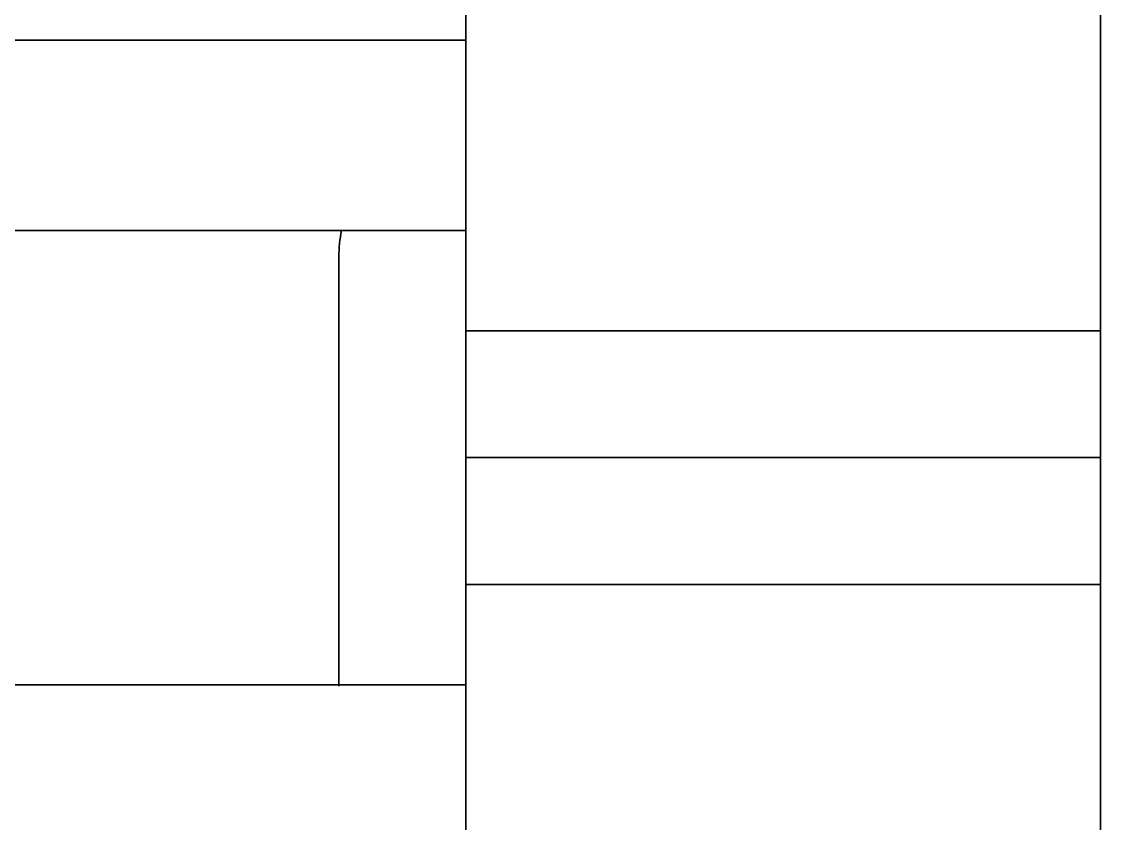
# Model space of a CAD drawing. Extents: x 146 to 1134, y 78 to 926.
# Drawn here: x 284.404 to 288.654, y 343.516 to 346.675 of the extents above; entities that cross this region are included whole.
import ezdxf

# ---------------------------------------------------------------- set-up
doc = ezdxf.new("R2010")
doc.units = 0

msp = doc.modelspace()

# ---------------------------------------------------------------- linework, layer by layer
at = {"color": 7, "lineweight": 35}
msp.add_line((288.6542, 350.7385), (288.6542, 329.0758), dxfattribs=at)
msp.add_line((288.6542, 350.7385), (288.6542, 329.0758), dxfattribs=at)
at = {"color": 7, "lineweight": 35, "ltscale": 0.009875}
for p, q in [((286.1542, 346.9972), (286.1542, 346.6022)), ((286.1542, 345.8522), (286.1542, 345.4572)), ((286.1542, 344.4572), (286.1542, 344.0622))]:
    msp.add_line(p, q, dxfattribs=at)
at = {"color": 7, "lineweight": 35, "ltscale": 0.0385}
for p, q in [((286.1542, 345.4572), (286.1542, 346.9972)), ((286.1542, 345.4572), (286.1542, 346.9972)), ((288.6542, 346.9972), (288.6542, 345.4572)), ((288.6542, 345.4572), (288.6542, 346.9972))]:
    msp.add_line(p, q, dxfattribs=at)
at = {"color": 7, "lineweight": 35, "ltscale": 0.1425}
for p, q in [((280.4542, 346.6022), (286.1542, 346.6022)), ((280.4542, 346.6022), (286.1542, 346.6022)), ((286.1542, 346.6022), (280.4542, 346.6022)), ((286.1542, 346.6022), (280.4542, 346.6022)), ((280.4542, 346.6022), (286.1542, 346.6022)), ((280.4542, 345.8522), (286.1542, 345.8522)), ((286.1542, 345.8522), (280.4542, 345.8522)), ((280.4542, 344.0622), (286.1542, 344.0622)), ((280.4542, 344.0622), (286.1542, 344.0622)), ((286.1542, 344.0622), (280.4542, 344.0622)), ((286.1542, 344.0622), (280.4542, 344.0622)), ((280.4542, 344.0622), (286.1542, 344.0622))]:
    msp.add_line(p, q, dxfattribs=at)
at = {"color": 7, "lineweight": 35, "ltscale": 0.01875}
for p, q in [((286.1542, 345.8522), (286.1542, 346.6022)), ((286.1542, 343.3122), (286.1542, 344.0622))]:
    msp.add_line(p, q, dxfattribs=at)
at = {"color": 7, "lineweight": 35, "ltscale": 0.044833}
msp.add_line((286.1542, 344.062), (286.1542, 345.8553), dxfattribs=at)
at = {"color": 7, "lineweight": 35, "ltscale": 0.033825}
msp.add_line((286.1542, 345.8522), (286.1542, 344.4992), dxfattribs=at)
at = {"color": 7, "lineweight": 35, "ltscale": 0.03125}
msp.add_line((285.6542, 344.4992), (285.6542, 345.7492), dxfattribs=at)
at = {"color": 7, "lineweight": 35, "ltscale": 0.002383}
msp.add_line((285.6542, 345.6538), (285.6542, 345.7492), dxfattribs=at)
at = {"color": 7, "lineweight": 35, "ltscale": 0.042233}
msp.add_line((285.6542, 345.7492), (285.6542, 344.0599), dxfattribs=at)
at = {"color": 7, "lineweight": 35, "ltscale": 0.006772}
msp.add_line((285.6542, 345.383), (285.6542, 345.6538), dxfattribs=at)
at = {"color": 7, "lineweight": 35, "ltscale": 0.0125}
for p, q in [((286.1542, 344.9572), (286.1542, 345.4572)), ((286.1542, 345.4572), (286.1542, 344.9572)), ((288.6542, 344.9572), (288.6542, 345.4572)), ((286.1542, 344.4572), (286.1542, 344.9572)), ((286.1542, 344.9572), (286.1542, 344.4572)), ((288.6542, 344.4572), (288.6542, 344.9572))]:
    msp.add_line(p, q, dxfattribs=at)
at = {"color": 7, "lineweight": 35, "ltscale": 0.0625}
for p, q in [((288.6542, 345.4572), (286.1542, 345.4572)), ((288.6542, 345.4572), (286.1542, 345.4572)), ((286.1542, 344.9572), (288.6542, 344.9572)), ((288.6542, 344.9572), (286.1542, 344.9572)), ((288.6542, 344.9572), (286.1542, 344.9572)), ((288.6542, 344.9572), (286.1542, 344.9572)), ((286.1542, 344.4572), (288.6542, 344.4572)), ((286.1542, 344.4572), (288.6542, 344.4572))]:
    msp.add_line(p, q, dxfattribs=at)
at = {"color": 7, "lineweight": 35, "ltscale": 0.004783}
for p, q in [((286.1542, 345.2658), (286.1542, 345.4572)), ((288.6542, 345.2658), (288.6542, 345.4572))]:
    msp.add_line(p, q, dxfattribs=at)
at = {"color": 7, "lineweight": 35, "ltscale": 0.010137}
msp.add_line((285.6542, 344.9775), (285.6542, 345.383), dxfattribs=at)
at = {"color": 7, "lineweight": 35, "ltscale": 0.004056}
for p, q in [((286.1542, 345.1036), (286.1542, 345.2658)), ((288.6542, 345.1036), (288.6542, 345.2658)), ((286.1542, 344.6485), (286.1542, 344.8107)), ((288.6542, 344.6485), (288.6542, 344.8107))]:
    msp.add_line(p, q, dxfattribs=at)
at = {"color": 7, "lineweight": 35, "ltscale": 0.002709}
for p, q in [((286.1542, 344.9952), (286.1542, 345.1036)), ((288.6542, 344.9952), (288.6542, 345.1036))]:
    msp.add_line(p, q, dxfattribs=at)
at = {"color": 7, "lineweight": 35, "ltscale": 0.000460815}
for p, q in [((285.6542, 345.0129), (285.6542, 344.9944)), ((285.6542, 344.9944), (285.6542, 345.0129)), ((285.6542, 345.0129), (285.6542, 344.9944))]:
    msp.add_line(p, q, dxfattribs=at)
at = {"color": 7, "lineweight": 35, "ltscale": 0.000706482}
for p, q in [((285.6542, 344.9846), (285.6542, 345.0129)), ((285.6542, 344.9208), (285.6542, 344.9491)), ((285.6542, 344.9491), (285.6542, 344.9208)), ((285.6542, 344.9208), (285.6542, 344.9491)), ((285.6542, 344.9491), (285.6542, 344.9208)), ((285.6542, 344.9208), (285.6542, 344.9491)), ((285.6542, 344.9491), (285.6542, 344.9208))]:
    msp.add_line(p, q, dxfattribs=at)
at = {"color": 7, "lineweight": 35, "ltscale": 0.004726}
msp.add_line((285.6542, 344.8239), (285.6542, 345.0129), dxfattribs=at)
at = {"color": 7, "lineweight": 35, "ltscale": 7.01904e-05}
msp.add_line((285.6542, 345.0129), (285.6542, 345.0101), dxfattribs=at)
at = {"color": 7, "lineweight": 35, "ltscale": 0.000465393}
msp.add_line((285.6542, 344.9943), (285.6542, 345.0129), dxfattribs=at)
at = {"color": 7, "lineweight": 35, "ltscale": 0.000605011}
for p, q in [((285.6542, 345.0129), (285.6542, 344.9887)), ((285.6542, 344.799), (285.6542, 344.7748))]:
    msp.add_line(p, q, dxfattribs=at)
at = {"color": 7, "lineweight": 35, "ltscale": 0.000177002}
msp.add_line((285.6542, 345.0129), (285.6542, 345.0058), dxfattribs=at)
at = {"color": 7, "lineweight": 35, "ltscale": 0.000428772}
msp.add_line((285.6542, 344.9957), (285.6542, 345.0129), dxfattribs=at)
at = {"color": 7, "lineweight": 35, "ltscale": 0.000106812}
for p, q in [((285.6542, 345.0129), (285.6542, 345.0086)), ((285.6542, 344.0814), (285.6542, 344.0856))]:
    msp.add_line(p, q, dxfattribs=at)
at = {"color": 7, "lineweight": 35, "ltscale": 0.000422668}
msp.add_line((285.6542, 344.996), (285.6542, 345.0129), dxfattribs=at)
at = {"color": 7, "lineweight": 35, "ltscale": 0.010649}
msp.add_line((285.6542, 345.0129), (285.6542, 344.5869), dxfattribs=at)
at = {"color": 7, "lineweight": 35, "ltscale": 0.000642395}
msp.add_line((285.6542, 345.0129), (285.6542, 344.9872), dxfattribs=at)
msp.add_line((285.6542, 345.0129), (285.6542, 344.9872), dxfattribs=at)
msp.add_line((285.6542, 345.0129), (285.6542, 344.9872), dxfattribs=at)
at = {"color": 7, "lineweight": 35, "ltscale": 0.00068512}
msp.add_line((285.6542, 344.9855), (285.6542, 345.0129), dxfattribs=at)
msp.add_line((285.6542, 344.9855), (285.6542, 345.0129), dxfattribs=at)
msp.add_line((285.6542, 344.9855), (285.6542, 345.0129), dxfattribs=at)
at = {"color": 7, "lineweight": 35, "ltscale": 0.000834656}
msp.add_line((285.6542, 344.9795), (285.6542, 345.0129), dxfattribs=at)
at = {"color": 7, "lineweight": 35, "ltscale": 0.000502777}
msp.add_line((285.6542, 345.0101), (285.6542, 344.99), dxfattribs=at)
at = {"color": 7, "lineweight": 35, "ltscale": 0.004709}
msp.add_line((285.6542, 345.0086), (285.6542, 344.8203), dxfattribs=at)
at = {"color": 7, "lineweight": 35, "ltscale": 0.012318}
msp.add_line((285.6542, 345.0058), (285.6542, 344.5131), dxfattribs=at)
at = {"color": 7, "lineweight": 35, "ltscale": 0.0003479}
msp.add_line((285.6542, 344.9821), (285.6542, 344.996), dxfattribs=at)
at = {"color": 7, "lineweight": 35, "ltscale": 0.000352478}
msp.add_line((285.6542, 344.9816), (285.6542, 344.9957), dxfattribs=at)
at = {"color": 7, "lineweight": 35, "ltscale": 0.004885}
msp.add_line((285.6542, 344.9944), (285.6542, 344.799), dxfattribs=at)
at = {"color": 7, "lineweight": 35, "ltscale": 0.000390625}
msp.add_line((285.6542, 344.9788), (285.6542, 344.9944), dxfattribs=at)
at = {"color": 7, "lineweight": 35, "ltscale": 0.006265}
msp.add_line((285.6542, 344.9944), (285.6542, 344.7438), dxfattribs=at)
at = {"color": 7, "lineweight": 35, "ltscale": 0.000315857}
for p, q in [((285.6542, 344.9816), (285.6542, 344.9943)), ((285.6542, 344.9093), (285.6542, 344.8966))]:
    msp.add_line(p, q, dxfattribs=at)
at = {"color": 7, "lineweight": 35, "ltscale": 0.022999}
msp.add_line((285.6542, 344.99), (285.6542, 344.07), dxfattribs=at)
at = {"color": 7, "lineweight": 35, "ltscale": 0.022972}
msp.add_line((285.6542, 344.9887), (285.6542, 344.0698), dxfattribs=at)
at = {"color": 7, "lineweight": 35, "ltscale": 0.001353}
msp.add_line((285.6542, 344.9872), (285.6542, 344.933), dxfattribs=at)
msp.add_line((285.6542, 344.9872), (285.6542, 344.933), dxfattribs=at)
msp.add_line((285.6542, 344.9872), (285.6542, 344.933), dxfattribs=at)
at = {"color": 7, "lineweight": 35, "ltscale": 0.00107}
msp.add_line((285.6542, 344.9427), (285.6542, 344.9855), dxfattribs=at)
msp.add_line((285.6542, 344.9427), (285.6542, 344.9855), dxfattribs=at)
msp.add_line((285.6542, 344.9427), (285.6542, 344.9855), dxfattribs=at)
at = {"color": 7, "lineweight": 35, "ltscale": 0.000743866}
for p, q in [((285.6542, 344.9549), (285.6542, 344.9846)), ((285.6542, 344.1124), (285.6542, 344.0826)), ((285.6542, 344.1124), (285.6542, 344.0826)), ((285.6542, 344.1124), (285.6542, 344.0826))]:
    msp.add_line(p, q, dxfattribs=at)
at = {"color": 7, "lineweight": 35, "ltscale": 0.000524902}
msp.add_line((285.6542, 344.9611), (285.6542, 344.9821), dxfattribs=at)
at = {"color": 7, "lineweight": 35, "ltscale": 0.000535583}
msp.add_line((285.6542, 344.9602), (285.6542, 344.9816), dxfattribs=at)
at = {"color": 7, "lineweight": 35, "ltscale": 0.022987}
msp.add_line((285.6542, 344.0621), (285.6542, 344.9816), dxfattribs=at)
at = {"color": 7, "lineweight": 35, "ltscale": 0.000798035}
msp.add_line((285.6542, 344.9476), (285.6542, 344.9795), dxfattribs=at)
at = {"color": 7, "lineweight": 35, "ltscale": 0.012103}
msp.add_line((285.6542, 344.4947), (285.6542, 344.9788), dxfattribs=at)
at = {"color": 7, "lineweight": 35, "ltscale": 0.011958}
msp.add_line((285.6542, 344.4992), (285.6542, 344.9775), dxfattribs=at)
at = {"color": 7, "lineweight": 35, "ltscale": 0.000952148}
for p, q in [((286.1542, 344.9572), (286.1542, 344.9952)), ((288.6542, 344.9572), (288.6542, 344.9952))]:
    msp.add_line(p, q, dxfattribs=at)
at = {"color": 7, "lineweight": 35, "ltscale": 0.000630951}
msp.add_line((285.6542, 344.9358), (285.6542, 344.9611), dxfattribs=at)
at = {"color": 7, "lineweight": 35, "ltscale": 0.008369}
msp.add_line((285.6542, 344.6255), (285.6542, 344.9602), dxfattribs=at)
at = {"color": 7, "lineweight": 35, "ltscale": 0.000566864}
msp.add_line((285.6542, 344.9322), (285.6542, 344.9549), dxfattribs=at)
at = {"color": 7, "lineweight": 35, "ltscale": 4.19617e-05}
msp.add_line((285.6542, 344.9474), (285.6542, 344.9491), dxfattribs=at)
at = {"color": 7, "lineweight": 35, "ltscale": 8.01086e-05}
msp.add_line((285.6542, 344.9444), (285.6542, 344.9476), dxfattribs=at)
at = {"color": 7, "lineweight": 35, "ltscale": 0.000353241}
msp.add_line((285.6542, 344.9333), (285.6542, 344.9474), dxfattribs=at)
at = {"color": 7, "lineweight": 35, "ltscale": 0.00087738}
msp.add_line((285.6542, 344.9444), (285.6542, 344.9093), dxfattribs=at)
at = {"color": 7, "lineweight": 35, "ltscale": 0.004361}
msp.add_line((285.6542, 344.7699), (285.6542, 344.9444), dxfattribs=at)
at = {"color": 7, "lineweight": 35, "ltscale": 0.003333}
msp.add_line((285.6542, 344.9444), (285.6542, 344.811), dxfattribs=at)
at = {"color": 7, "lineweight": 35, "ltscale": 0.010959}
for p, q in [((285.6542, 344.506), (285.6542, 344.9444)), ((285.6542, 344.5334), (285.6542, 344.0951))]:
    msp.add_line(p, q, dxfattribs=at)
at = {"color": 7, "lineweight": 35, "ltscale": 0.003397}
msp.add_line((285.6542, 344.8085), (285.6542, 344.9444), dxfattribs=at)
at = {"color": 7, "lineweight": 35, "ltscale": 0.002386}
msp.add_line((285.6542, 344.8472), (285.6542, 344.9427), dxfattribs=at)
msp.add_line((285.6542, 344.8472), (285.6542, 344.9427), dxfattribs=at)
msp.add_line((285.6542, 344.8472), (285.6542, 344.9427), dxfattribs=at)
at = {"color": 7, "lineweight": 35, "ltscale": 0.008347}
msp.add_line((285.6542, 344.6019), (285.6542, 344.9358), dxfattribs=at)
at = {"color": 7, "lineweight": 35, "ltscale": 0.000311279}
msp.add_line((285.6542, 344.9208), (285.6542, 344.9333), dxfattribs=at)
at = {"color": 7, "lineweight": 35, "ltscale": 0.01036}
msp.add_line((285.6542, 344.933), (285.6542, 344.5186), dxfattribs=at)
msp.add_line((285.6542, 344.933), (285.6542, 344.5186), dxfattribs=at)
msp.add_line((285.6542, 344.933), (285.6542, 344.5186), dxfattribs=at)
at = {"color": 7, "lineweight": 35, "ltscale": 0.000819397}
msp.add_line((285.6542, 344.8994), (285.6542, 344.9322), dxfattribs=at)
at = {"color": 7, "lineweight": 35, "ltscale": 0.000950623}
for p, q in [((286.1542, 344.9191), (286.1542, 344.9572)), ((288.6542, 344.9191), (288.6542, 344.9572))]:
    msp.add_line(p, q, dxfattribs=at)
at = {"color": 7, "lineweight": 35, "ltscale": 0.010231}
msp.add_line((285.6542, 344.9208), (285.6542, 344.5116), dxfattribs=at)
msp.add_line((285.6542, 344.9208), (285.6542, 344.5116), dxfattribs=at)
msp.add_line((285.6542, 344.9208), (285.6542, 344.5116), dxfattribs=at)
at = {"color": 7, "lineweight": 35, "ltscale": 0.004671}
msp.add_line((285.6542, 344.734), (285.6542, 344.9208), dxfattribs=at)
msp.add_line((285.6542, 344.734), (285.6542, 344.9208), dxfattribs=at)
msp.add_line((285.6542, 344.734), (285.6542, 344.9208), dxfattribs=at)
at = {"color": 7, "lineweight": 35, "ltscale": 0.00119}
msp.add_line((285.6542, 344.8732), (285.6542, 344.9208), dxfattribs=at)
at = {"color": 7, "lineweight": 35, "ltscale": 0.020853}
msp.add_line((285.6542, 344.9039), (285.6542, 344.0698), dxfattribs=at)
at = {"color": 7, "lineweight": 35, "ltscale": 0.003933}
msp.add_line((285.6542, 344.7466), (285.6542, 344.9039), dxfattribs=at)
at = {"color": 7, "lineweight": 35, "ltscale": 6.94275e-05}
msp.add_line((285.6542, 344.8966), (285.6542, 344.8994), dxfattribs=at)
at = {"color": 7, "lineweight": 35, "ltscale": 0.00271}
for p, q in [((286.1542, 344.8107), (286.1542, 344.9191)), ((288.6542, 344.8107), (288.6542, 344.9191))]:
    msp.add_line(p, q, dxfattribs=at)
at = {"color": 7, "lineweight": 35, "ltscale": 0.00638}
msp.add_line((285.6542, 344.618), (285.6542, 344.8732), dxfattribs=at)
at = {"color": 7, "lineweight": 35, "ltscale": 0.008418}
msp.add_line((285.6542, 344.5105), (285.6542, 344.8472), dxfattribs=at)
msp.add_line((285.6542, 344.5105), (285.6542, 344.8472), dxfattribs=at)
msp.add_line((285.6542, 344.5105), (285.6542, 344.8472), dxfattribs=at)
at = {"color": 7, "lineweight": 35, "ltscale": 0.002429}
msp.add_line((285.6542, 344.7267), (285.6542, 344.8239), dxfattribs=at)
at = {"color": 7, "lineweight": 35, "ltscale": 0.000530243}
msp.add_line((285.6542, 344.8203), (285.6542, 344.799), dxfattribs=at)
at = {"color": 7, "lineweight": 35, "ltscale": 0.002092}
msp.add_line((285.6542, 344.811), (285.6542, 344.7274), dxfattribs=at)
at = {"color": 7, "lineweight": 35, "ltscale": 0.001809}
msp.add_line((285.6542, 344.7361), (285.6542, 344.8085), dxfattribs=at)
at = {"color": 7, "lineweight": 35, "ltscale": 0.000598907}
msp.add_line((285.6542, 344.799), (285.6542, 344.7751), dxfattribs=at)
at = {"color": 7, "lineweight": 35, "ltscale": 0.005132}
msp.add_line((285.6542, 344.7751), (285.6542, 344.5698), dxfattribs=at)
at = {"color": 7, "lineweight": 35, "ltscale": 0.000315094}
msp.add_line((285.6542, 344.7748), (285.6542, 344.7622), dxfattribs=at)
at = {"color": 7, "lineweight": 35, "ltscale": 0.003296}
msp.add_line((285.6542, 344.6381), (285.6542, 344.7699), dxfattribs=at)
at = {"color": 7, "lineweight": 35, "ltscale": 0.000498199}
for p, q in [((285.6542, 344.7622), (285.6542, 344.7423)), ((285.6542, 344.6182), (285.6542, 344.6381))]:
    msp.add_line(p, q, dxfattribs=at)
at = {"color": 7, "lineweight": 35, "ltscale": 0.000107574}
for p, q in [((285.6542, 344.7423), (285.6542, 344.7466)), ((285.6542, 344.1802), (285.6542, 344.1845))]:
    msp.add_line(p, q, dxfattribs=at)
at = {"color": 7, "lineweight": 35, "ltscale": 0.011205}
msp.add_line((285.6542, 344.7438), (285.6542, 344.2956), dxfattribs=at)
at = {"color": 7, "lineweight": 35, "ltscale": 0.011135}
msp.add_line((285.6542, 344.2907), (285.6542, 344.7361), dxfattribs=at)
at = {"color": 7, "lineweight": 35, "ltscale": 0.005276}
msp.add_line((285.6542, 344.5229), (285.6542, 344.734), dxfattribs=at)
msp.add_line((285.6542, 344.5229), (285.6542, 344.734), dxfattribs=at)
msp.add_line((285.6542, 344.5229), (285.6542, 344.734), dxfattribs=at)
at = {"color": 7, "lineweight": 35, "ltscale": 0.003371}
msp.add_line((285.6542, 344.7274), (285.6542, 344.5925), dxfattribs=at)
at = {"color": 7, "lineweight": 35, "ltscale": 0.005078}
msp.add_line((285.6542, 344.5236), (285.6542, 344.7267), dxfattribs=at)
at = {"color": 7, "lineweight": 35, "ltscale": 0.004784}
for p, q in [((286.1542, 344.4572), (286.1542, 344.6485)), ((288.6542, 344.4572), (288.6542, 344.6485))]:
    msp.add_line(p, q, dxfattribs=at)
at = {"color": 7, "lineweight": 35, "ltscale": 0.014083}
msp.add_line((285.6542, 344.0621), (285.6542, 344.6255), dxfattribs=at)
at = {"color": 7, "lineweight": 35, "ltscale": 0.004109}
msp.add_line((285.6542, 344.4538), (285.6542, 344.6182), dxfattribs=at)
at = {"color": 7, "lineweight": 35, "ltscale": 0.00133}
msp.add_line((285.6542, 344.5648), (285.6542, 344.618), dxfattribs=at)
at = {"color": 7, "lineweight": 35, "ltscale": 0.002515}
msp.add_line((285.6542, 344.5013), (285.6542, 344.6019), dxfattribs=at)
at = {"color": 7, "lineweight": 35, "ltscale": 0.000878143}
msp.add_line((285.6542, 344.6019), (285.6542, 344.5668), dxfattribs=at)
at = {"color": 7, "lineweight": 35, "ltscale": 0.000434113}
msp.add_line((285.6542, 344.5846), (285.6542, 344.6019), dxfattribs=at)
at = {"color": 7, "lineweight": 35, "ltscale": 0.002162}
msp.add_line((285.6542, 344.5925), (285.6542, 344.506), dxfattribs=at)
at = {"color": 7, "lineweight": 35, "ltscale": 0.008652}
msp.add_line((285.6542, 344.5869), (285.6542, 344.2408), dxfattribs=at)
at = {"color": 7, "lineweight": 35, "ltscale": 0.000646973}
msp.add_line((285.6542, 344.5587), (285.6542, 344.5846), dxfattribs=at)
at = {"color": 7, "lineweight": 35, "ltscale": 0.012901}
msp.add_line((285.6542, 344.5782), (285.6542, 344.0621), dxfattribs=at)
at = {"color": 7, "lineweight": 35, "ltscale": 0.004506}
msp.add_line((285.6542, 344.3979), (285.6542, 344.5782), dxfattribs=at)
at = {"color": 7, "lineweight": 35, "ltscale": 0.002547}
msp.add_line((285.6542, 344.5698), (285.6542, 344.4679), dxfattribs=at)
at = {"color": 7, "lineweight": 35, "ltscale": 0.000395966}
msp.add_line((285.6542, 344.5668), (285.6542, 344.551), dxfattribs=at)
at = {"color": 7, "lineweight": 35, "ltscale": 0.001331}
msp.add_line((285.6542, 344.5116), (285.6542, 344.5648), dxfattribs=at)
at = {"color": 7, "lineweight": 35, "ltscale": 0.012414}
msp.add_line((285.6542, 344.0621), (285.6542, 344.5587), dxfattribs=at)
at = {"color": 7, "lineweight": 35, "ltscale": 0.00043869}
msp.add_line((285.6542, 344.551), (285.6542, 344.5334), dxfattribs=at)
at = {"color": 7, "lineweight": 35, "ltscale": 0.00221}
msp.add_line((285.6542, 344.5334), (285.6542, 344.445), dxfattribs=at)
at = {"color": 7, "lineweight": 35, "ltscale": 0.006657}
msp.add_line((285.6542, 344.2672), (285.6542, 344.5334), dxfattribs=at)
at = {"color": 7, "lineweight": 35, "ltscale": 0.002151}
msp.add_line((285.6542, 344.4375), (285.6542, 344.5236), dxfattribs=at)
at = {"color": 7, "lineweight": 35, "ltscale": 0.010332}
msp.add_line((285.6542, 344.1096), (285.6542, 344.5229), dxfattribs=at)
msp.add_line((285.6542, 344.1096), (285.6542, 344.5229), dxfattribs=at)
msp.add_line((285.6542, 344.1096), (285.6542, 344.5229), dxfattribs=at)
at = {"color": 7, "lineweight": 35, "ltscale": 0.008443}
msp.add_line((285.6542, 344.5186), (285.6542, 344.1809), dxfattribs=at)
msp.add_line((285.6542, 344.5186), (285.6542, 344.1809), dxfattribs=at)
msp.add_line((285.6542, 344.5186), (285.6542, 344.1809), dxfattribs=at)
at = {"color": 7, "lineweight": 35, "ltscale": 0.000460052}
msp.add_line((285.6542, 344.5131), (285.6542, 344.4947), dxfattribs=at)
at = {"color": 7, "lineweight": 35, "ltscale": 0.00998}
msp.add_line((285.6542, 344.5116), (285.6542, 344.1124), dxfattribs=at)
msp.add_line((285.6542, 344.5116), (285.6542, 344.1124), dxfattribs=at)
msp.add_line((285.6542, 344.5116), (285.6542, 344.1124), dxfattribs=at)
at = {"color": 7, "lineweight": 35, "ltscale": 0.001299}
msp.add_line((285.6542, 344.4596), (285.6542, 344.5116), dxfattribs=at)
at = {"color": 7, "lineweight": 35, "ltscale": 0.007523}
msp.add_line((285.6542, 344.2096), (285.6542, 344.5105), dxfattribs=at)
msp.add_line((285.6542, 344.2096), (285.6542, 344.5105), dxfattribs=at)
msp.add_line((285.6542, 344.2096), (285.6542, 344.5105), dxfattribs=at)
at = {"color": 7, "lineweight": 35, "ltscale": 0.002911}
msp.add_line((285.6542, 344.3849), (285.6542, 344.5013), dxfattribs=at)
at = {"color": 7, "lineweight": 35, "ltscale": 0.010943}
msp.add_line((285.6542, 344.0615), (285.6542, 344.4992), dxfattribs=at)
at = {"color": 7, "lineweight": 35, "ltscale": 0.010923}
msp.add_line((285.6542, 344.0623), (285.6542, 344.4992), dxfattribs=at)
at = {"color": 7, "lineweight": 35, "ltscale": 0.001097}
msp.add_line((285.6542, 344.4679), (285.6542, 344.424), dxfattribs=at)
at = {"color": 7, "lineweight": 35, "ltscale": 0.010974}
msp.add_line((286.1542, 344.4992), (286.1542, 344.0602), dxfattribs=at)
at = {"color": 7, "lineweight": 35, "ltscale": 0.00129}
msp.add_line((285.6542, 344.408), (285.6542, 344.4596), dxfattribs=at)
at = {"color": 7, "lineweight": 35, "ltscale": 0.005067}
msp.add_line((285.6542, 344.2511), (285.6542, 344.4538), dxfattribs=at)
at = {"color": 7, "lineweight": 35, "ltscale": 0.001648}
msp.add_line((285.6542, 344.445), (285.6542, 344.3791), dxfattribs=at)
at = {"color": 7, "lineweight": 35, "ltscale": 0.009385}
msp.add_line((285.6542, 344.0621), (285.6542, 344.4375), dxfattribs=at)
at = {"color": 7, "lineweight": 35, "ltscale": 0.001557}
msp.add_line((285.6542, 344.424), (285.6542, 344.3618), dxfattribs=at)
at = {"color": 7, "lineweight": 35, "ltscale": 0.038499}
for p, q in [((286.1542, 342.9172), (286.1542, 344.4572)), ((286.1542, 342.9172), (286.1542, 344.4572)), ((288.6542, 344.4572), (288.6542, 342.9172)), ((288.6542, 342.9172), (288.6542, 344.4572))]:
    msp.add_line(p, q, dxfattribs=at)
at = {"color": 7, "lineweight": 35, "ltscale": 0.002562}
msp.add_line((285.6542, 344.3055), (285.6542, 344.408), dxfattribs=at)
at = {"color": 7, "lineweight": 35, "ltscale": 0.008395}
msp.add_line((285.6542, 344.0621), (285.6542, 344.3979), dxfattribs=at)
at = {"color": 7, "lineweight": 35, "ltscale": 0.001365}
msp.add_line((285.6542, 344.3303), (285.6542, 344.3849), dxfattribs=at)
at = {"color": 7, "lineweight": 35, "ltscale": 0.002392}
msp.add_line((285.6542, 344.3791), (285.6542, 344.2834), dxfattribs=at)
at = {"color": 7, "lineweight": 35, "ltscale": 0.002585}
msp.add_line((285.6542, 344.3618), (285.6542, 344.2584), dxfattribs=at)
at = {"color": 7, "lineweight": 35, "ltscale": 0.000717163}
msp.add_line((285.6542, 344.3016), (285.6542, 344.3303), dxfattribs=at)
at = {"color": 7, "lineweight": 35, "ltscale": 0.003648}
msp.add_line((285.6542, 344.1596), (285.6542, 344.3055), dxfattribs=at)
at = {"color": 7, "lineweight": 35, "ltscale": 0.000679779}
msp.add_line((285.6542, 344.2744), (285.6542, 344.3016), dxfattribs=at)
at = {"color": 7, "lineweight": 35, "ltscale": 0.002007}
msp.add_line((285.6542, 344.2956), (285.6542, 344.2154), dxfattribs=at)
at = {"color": 7, "lineweight": 35, "ltscale": 0.004581}
msp.add_line((285.6542, 344.1075), (285.6542, 344.2907), dxfattribs=at)
at = {"color": 7, "lineweight": 35, "ltscale": 0.001611}
msp.add_line((285.6542, 344.2834), (285.6542, 344.219), dxfattribs=at)
at = {"color": 7, "lineweight": 35, "ltscale": 0.003017}
msp.add_line((285.6542, 344.1537), (285.6542, 344.2744), dxfattribs=at)
at = {"color": 7, "lineweight": 35, "ltscale": 0.001685}
msp.add_line((285.6542, 344.1997), (285.6542, 344.2672), dxfattribs=at)
at = {"color": 7, "lineweight": 35, "ltscale": 0.004425}
msp.add_line((285.6542, 344.2584), (285.6542, 344.0814), dxfattribs=at)
at = {"color": 7, "lineweight": 35, "ltscale": 0.000604248}
msp.add_line((285.6542, 344.2269), (285.6542, 344.2511), dxfattribs=at)
at = {"color": 7, "lineweight": 35, "ltscale": 0.002921}
msp.add_line((285.6542, 344.2408), (285.6542, 344.124), dxfattribs=at)
at = {"color": 7, "lineweight": 35, "ltscale": 0.004134}
msp.add_line((285.6542, 344.0616), (285.6542, 344.2269), dxfattribs=at)
at = {"color": 7, "lineweight": 35, "ltscale": 0.003441}
msp.add_line((285.6542, 344.219), (285.6542, 344.0814), dxfattribs=at)
at = {"color": 7, "lineweight": 35, "ltscale": 0.003898}
msp.add_line((285.6542, 344.2154), (285.6542, 344.0594), dxfattribs=at)
at = {"color": 7, "lineweight": 35, "ltscale": 0.003242}
msp.add_line((285.6542, 344.0799), (285.6542, 344.2096), dxfattribs=at)
msp.add_line((285.6542, 344.0799), (285.6542, 344.2096), dxfattribs=at)
msp.add_line((285.6542, 344.0799), (285.6542, 344.2096), dxfattribs=at)
at = {"color": 7, "lineweight": 35, "ltscale": 0.002853}
msp.add_line((285.6542, 344.0856), (285.6542, 344.1997), dxfattribs=at)
at = {"color": 7, "lineweight": 35, "ltscale": 0.000588989}
msp.add_line((285.6542, 344.1845), (285.6542, 344.161), dxfattribs=at)
at = {"color": 7, "lineweight": 35, "ltscale": 0.002419}
msp.add_line((285.6542, 344.1809), (285.6542, 344.0841), dxfattribs=at)
msp.add_line((285.6542, 344.1809), (285.6542, 344.0841), dxfattribs=at)
msp.add_line((285.6542, 344.1809), (285.6542, 344.0841), dxfattribs=at)
at = {"color": 7, "lineweight": 35, "ltscale": 0.002472}
msp.add_line((285.6542, 344.0814), (285.6542, 344.1802), dxfattribs=at)
at = {"color": 7, "lineweight": 35, "ltscale": 0.000257111}
msp.add_line((285.6542, 344.161), (285.6542, 344.1507), dxfattribs=at)
at = {"color": 7, "lineweight": 35, "ltscale": 0.00118}
msp.add_line((285.6542, 344.1124), (285.6542, 344.1596), dxfattribs=at)
at = {"color": 7, "lineweight": 35, "ltscale": 0.002288}
msp.add_line((285.6542, 344.0622), (285.6542, 344.1537), dxfattribs=at)
at = {"color": 7, "lineweight": 35, "ltscale": 0.000437927}
msp.add_line((285.6542, 344.1507), (285.6542, 344.1332), dxfattribs=at)
at = {"color": 7, "lineweight": 35, "ltscale": 0.000225067}
msp.add_line((285.6542, 344.1272), (285.6542, 344.1362), dxfattribs=at)
at = {"color": 7, "lineweight": 35, "ltscale": 7.47681e-05}
msp.add_line((285.6542, 344.1362), (285.6542, 344.1332), dxfattribs=at)
at = {"color": 7, "lineweight": 35, "ltscale": 0.001832}
msp.add_line((285.6542, 344.1332), (285.6542, 344.0599), dxfattribs=at)
at = {"color": 7, "lineweight": 35, "ltscale": 0.000572968}
msp.add_line((285.6542, 344.1332), (285.6542, 344.1103), dxfattribs=at)
at = {"color": 7, "lineweight": 35, "ltscale": 0.00069046}
msp.add_line((285.6542, 344.0995), (285.6542, 344.1272), dxfattribs=at)
at = {"color": 7, "lineweight": 35, "ltscale": 0.001584}
msp.add_line((285.6542, 344.124), (285.6542, 344.0606), dxfattribs=at)
at = {"color": 7, "lineweight": 35, "ltscale": 0.000325775}
msp.add_line((285.6542, 344.0994), (285.6542, 344.1124), dxfattribs=at)
at = {"color": 7, "lineweight": 35, "ltscale": 0.001333}
msp.add_line((285.6542, 344.1103), (285.6542, 344.0569), dxfattribs=at)
at = {"color": 7, "lineweight": 35, "ltscale": 0.000674438}
msp.add_line((285.6542, 344.0826), (285.6542, 344.1096), dxfattribs=at)
msp.add_line((285.6542, 344.0826), (285.6542, 344.1096), dxfattribs=at)
msp.add_line((285.6542, 344.0826), (285.6542, 344.1096), dxfattribs=at)
at = {"color": 7, "lineweight": 35, "ltscale": 0.000310516}
msp.add_line((285.6542, 344.0951), (285.6542, 344.1075), dxfattribs=at)
at = {"color": 7, "lineweight": 35, "ltscale": 0.000262451}
msp.add_line((285.6542, 344.0891), (285.6542, 344.0995), dxfattribs=at)
at = {"color": 7, "lineweight": 35, "ltscale": 0.000370789}
msp.add_line((285.6542, 344.0845), (285.6542, 344.0994), dxfattribs=at)
at = {"color": 7, "lineweight": 35, "ltscale": 0.000341797}
msp.add_line((285.6542, 344.0754), (285.6542, 344.0891), dxfattribs=at)
at = {"color": 7, "lineweight": 35, "ltscale": 4.73022e-05}
msp.add_line((285.6542, 344.0826), (285.6542, 344.0845), dxfattribs=at)
at = {"color": 7, "lineweight": 35, "ltscale": 0.000566101}
msp.add_line((285.6542, 344.0841), (285.6542, 344.0615), dxfattribs=at)
msp.add_line((285.6542, 344.0841), (285.6542, 344.0615), dxfattribs=at)
msp.add_line((285.6542, 344.0841), (285.6542, 344.0615), dxfattribs=at)
at = {"color": 7, "lineweight": 35, "ltscale": 0.000457764}
msp.add_line((285.6542, 344.0616), (285.6542, 344.0799), dxfattribs=at)
msp.add_line((285.6542, 344.0616), (285.6542, 344.0799), dxfattribs=at)
msp.add_line((285.6542, 344.0616), (285.6542, 344.0799), dxfattribs=at)
at = {"color": 7, "lineweight": 35, "ltscale": 0.000331116}
msp.add_line((285.6542, 344.0621), (285.6542, 344.0754), dxfattribs=at)
at = {"color": 7, "lineweight": 35}
for start in [168.1119, 168.1152, 168.1476]:
    msp.add_arc((286.1542, 345.7492), 0.5, start, 180, dxfattribs=at)

doc.saveas('drawing.dxf')
